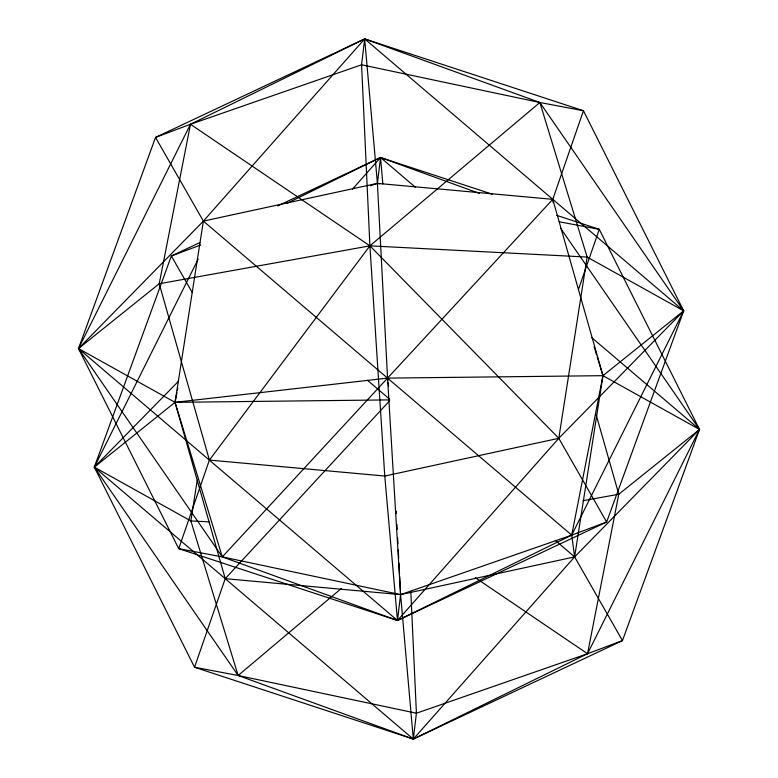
<?xml version="1.0" encoding="UTF-8"?>
<svg xmlns="http://www.w3.org/2000/svg" width="778" height="778" viewBox="0 0 778 778"><rect width="100%" height="100%" fill="white"/><g stroke="black" fill="none" stroke-linecap="round" stroke-linejoin="round"><path stroke-width="1.17" d="M556.678 215.341L599.284 229.335L699.5 429.437L622.468 640.595L413.312 739.1L400.592 594.625L387.551 378.118L377.408 183.375L380.52 157.496L492.202 194.169M197.242 480.123L190.863 520.929L238.136 675.499L413.312 739.1L587.536 653.724L622.468 640.595L574.621 556.892L555.278 540.399M198.176 259.123L94.323 467.15L225.221 578.667L400.592 594.625L574.621 556.892L602.96 375.667L552.779 199.333L364.688 38.9L155.532 137.405L78.5 348.563L178.716 548.665L397.48 620.504L606.645 521.999L683.677 310.85L583.461 110.739L364.688 38.9L190.464 124.276L155.532 137.405L203.379 221.108L571.713 535.128L574.621 556.892L413.312 739.1L194.539 667.261L94.323 467.15L171.355 256.001L199.829 242.59M176.898 392.812L175.04 402.333L225.221 578.667L413.312 739.1L416.415 713.222L410.813 591.299M177.365 390.439L177.831 388.057M571.713 535.128L606.645 521.999L558.798 438.296L369.9 245.848L190.464 124.276L159.218 283.746L209.399 460.07L384.77 476.039L558.798 438.296L683.677 310.85L552.779 199.333L377.408 183.375L203.379 221.108L78.5 348.563L397.48 620.504L558.798 438.296L587.137 257.071L539.864 102.502L364.688 38.9L203.379 221.108L175.04 402.333L222.314 556.902L400.592 594.625L571.713 535.128L683.677 310.85L539.864 102.502L361.585 64.778L190.464 124.276L78.5 348.563L222.314 556.902L552.779 199.333L583.461 110.739L539.864 102.502L369.9 245.848L209.399 460.07L178.716 548.665L222.314 556.902L397.48 620.504L571.713 535.128L602.96 375.667L597.28 357.073M578.433 289.533L599.284 229.335L559.217 221.769M352.424 189.219L380.52 157.496L479.472 193.43M389.632 400.767L225.221 578.667L194.539 667.261L238.136 675.499L416.415 713.222L587.536 653.724L699.5 429.437L560.5 228.08M178.425 381.317L94.323 467.15L238.136 675.499L341.231 588.547M574.621 556.892L699.5 429.437L591.65 337.564M209.068 521.873L190.863 520.929L94.323 467.15L175.04 402.333L387.551 378.118L602.96 375.667L683.677 310.85L587.137 257.071L369.9 245.848L159.218 283.746L78.5 348.563L175.04 402.333L389.243 399.892M286.868 203.389L380.52 157.496L415.549 187.381M277.581 205.976L380.52 157.496L382.844 183.978M200.656 244.992L171.355 256.001L192.292 292.625M370.561 185.748L377.408 183.375L379.781 183.871M583.082 500.682L618.782 494.254L699.5 429.437L602.96 375.667M475.261 577.655L587.536 653.724L618.782 494.254L596.191 414.849M367.43 380.257L389.535 399.095M594.081 346.609L596.561 354.749M552.779 199.333L553.236 202.776M387.551 378.118L387.852 380.413M388.164 382.698L388.621 386.141M377.408 183.375L364.688 38.9L361.585 64.778L369.9 245.848L384.77 476.039L397.48 620.504L400.592 594.625L399.649 576.488M396.245 511.165L396.372 513.587M396.936 524.469L397.188 529.312M397.636 537.773L397.947 543.822M398.258 549.871L398.706 558.341M398.958 563.175L399.522 574.067"/></g></svg>
